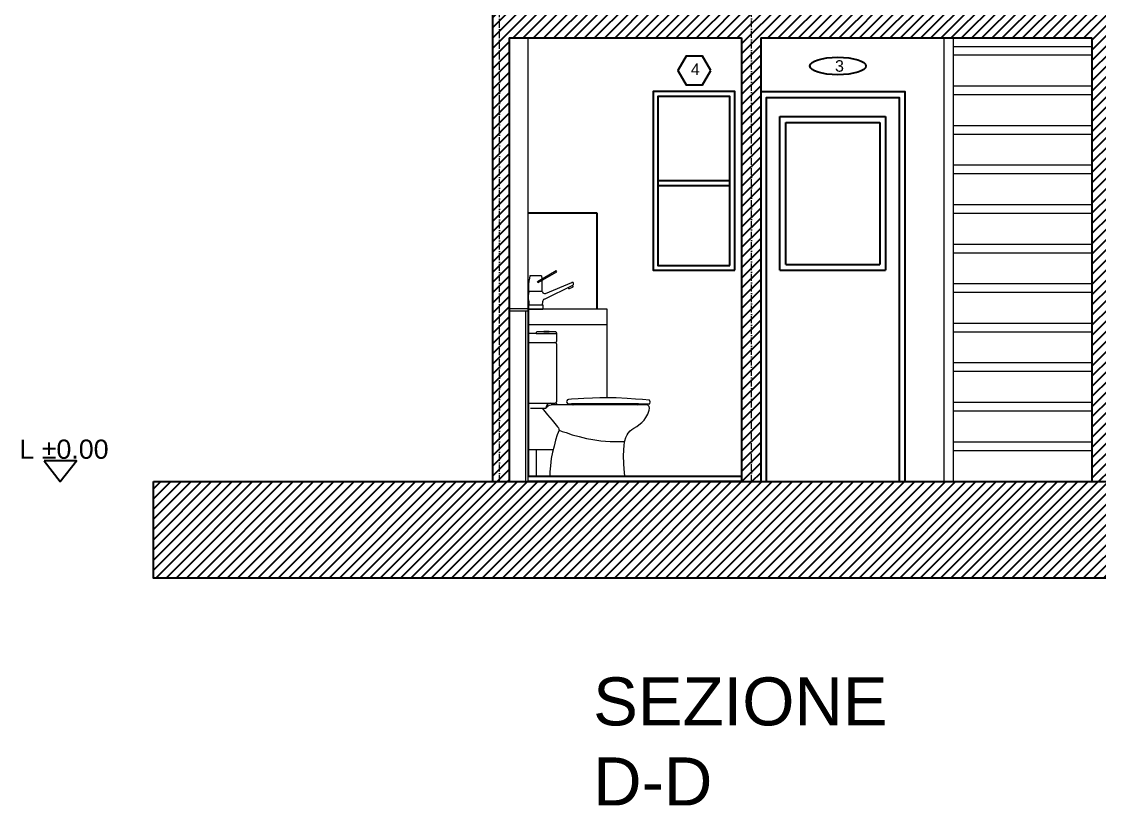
# Model space of a CAD drawing. Header units: millimetres. Extents: x 2499 to 8838, y 1331 to 6209.
# Drawn here: x 2740 to 3301, y 1331 to 1739 of the extents above; entities that cross this region are included whole.
import ezdxf

# ---------------------------------------------------------------- set-up
doc = ezdxf.new("R2010")
doc.units = ezdxf.units.MM
doc.header["$MEASUREMENT"] = 0
doc.linetypes.add('ACAD_ISO10W100', pattern=[18, 12, -3, 0, -3])
doc.layers.add('ARREDI', color=8, linetype='Continuous', lineweight=18)
for name, color, linetype in [('INFISSI', 4, 'Continuous'), ('NUMERAZIONE', 30, 'Continuous'), ('quote nuove', 2, 'Continuous'), ('STRUTTURA', 1, 'Continuous')]:
    doc.layers.add(name, color=color, linetype=linetype)
doc.styles.get("Standard").update_dxf_attribs({"font": 'Arial.ttf'})

# ---------------------------------------------------------------- blocks, each defined once
blk = doc.blocks.new('4-rob-elev')
at = {"color": 0, "linetype": 'ByBlock'}
for p, q in [((-2.6, 15), (-2.91, 13.09)), ((2.6, 15), (-2.6, 15)), ((0.87, 12.51), (9.26, 17.46)), ((1.2, 11.95), (9.59, 16.89)), ((2.6, 15), (2.82, 13.66)), ((9.59, 16.89), (9.26, 17.46)), ((-3.01, 10.77), (-2.91, 13.09)), ((-3, 8), (-3.01, 10.77)), ((1.2, 11.95), (0.87, 12.51)), ((3.01, 10.77), (2.91, 13.09)), ((3, 8), (3.01, 10.77)), ((3.96, 4.53), (16.79, 10.77)), ((4.4, 7.11), (16.32, 11.95)), ((15.07, 9.11), (14.72, 9.76)), ((15.07, 9.11), (17.02, 10.11)), ((16.93, 11.97), (16.32, 11.95)), ((17.02, 10.11), (16.76, 10.75)), ((16.79, 10.77), (17.06, 11.15)), ((16.93, 11.97), (16.93, 11.97)), ((17.11, 11.56), (16.93, 11.97)), ((17.06, 11.15), (17.11, 11.56)), ((-3.05, 7.79), (-3.35, 6.07)), ((-3.35, 6.07), (-3.31, 4.62)), ((-3.05, 7.79), (-3, 8)), ((3, 8), (-3, 8)), ((3.05, 7.79), (3, 8)), ((-3.31, 4.62), (-3.12, 3.32)), ((-3.2, 2), (3.2, 2)), ((-3.2, 2), (-3.2, 0)), ((-3.2, 0), (3.2, 0)), ((-3.12, 3.32), (-3, 2)), ((3.12, 3.32), (3, 2)), ((3.2, 2), (3.2, 0))]:
    blk.add_line(p, q, dxfattribs=at)
for centre, radius, start, end in [((4.02, 8.04), 1, 194.2806, 292.1337), ((4.62, 3.18), 1.5, 115.9396, 174.6233)]:
    blk.add_arc(centre, radius, start, end, dxfattribs=at)

msp = doc.modelspace()

# ---------------------------------------------------------------- hatches: boundary and pattern name
at = {"layer": 'STRUTTURA'}
h = msp.add_hatch(dxfattribs=at)
h.set_pattern_fill('ANSI31', color=0, scale=30)
h.set_pattern_definition([(45, (1417.8776, 1769.8616), (-2.6516504, 2.6516504), [])])
h.paths.add_polyline_path([(3120.05, 1748.28), (2993.88, 1747.42), (2993.88, 1747.41), (2992.68, 1747.41), (2992.68, 1871.41), (2992.68, 1965.41), (2993.88, 1965.41), (2993.88, 1963.2), (3120.05, 2019.65), (3120.05, 2034.44), (2988.93, 1975.77), (2988.93, 1499.4), (2993.88, 1499.4), (2993.88, 1730.41), (3114.86, 1730.41), (3114.86, 1499.4), (3120.05, 1499.4)])
h.paths.add_polyline_path([(3301.82, 2115.78), (3216.09, 2077.42), (3216.09, 2062.63), (3297.08, 2098.87), (3297.08, 1748.91), (3220.86, 1748.91), (3220.86, 1958.91), (3220.87, 2064.76), (3211.29, 2060.48), (3211.35, 1958.91), (3211.35, 1748.91), (3120.05, 1748.28), (3120.05, 1499.4), (3124.78, 1499.4), (3124.78, 1730.41), (3297.07, 1730.41), (3297.07, 1499.4), (3301.82, 1499.4)])
h.paths.add_polyline_path([(2988.93, 1975.77), (2985.18, 1974.09), (2985.18, 1965.41), (2985.18, 1499.4), (2988.93, 1499.4)])
h.paths.add_polyline_path([(3211.08, 2060.38), (3216.09, 2062.63), (3216.09, 2077.42), (3120.05, 2034.44), (3120.05, 2019.65)], flags=17)
h.paths.add_polyline_path([(3301.91, 2115.82), (3301.82, 2115.78), (3301.82, 1499.4), (3306.57, 1499.4), (3306.57, 1730.41), (3605.17, 1730.43), (3605.75, 1499.4), (3609.52, 1499.4), (3609.52, 1975.51), (3605.78, 1977.46)])
h.paths.add_polyline_path([(3604.58, 1963.4), (3605.12, 1748.91), (3306.58, 1748.91), (3306.58, 2098.87)], flags=16)
h.paths.add_polyline_path([(3507.74, 1977.81), (3507.74, 1808.11), (3550.27, 1808.11), (3587.93, 1808.11), (3587.93, 1809.11), (3587.94, 1809.11), (3587.94, 1808.11), (3590.43, 1808.11), (3590.43, 1809.42), (3590.43, 1809.42), (3590.43, 1808.11), (3597.8, 1808.11), (3601.13, 1808.11), (3601.13, 1794.82), (3604.59, 1794.81), (3601.13, 1794.81), (3601.13, 1794.82), (3402.83, 1795.29), (3402.72, 1751.85), (3308.25, 1751.85), (3308.25, 2068.58)], flags=0)
h.paths.add_polyline_path([(3502.88, 1980.02), (3502.88, 1973.95), (3454.54, 1973.95), (3451.67, 1968.98), (3443.12, 1968.98), (3440.25, 1973.95), (3393.1, 1973.95), (3393.1, 2029.97)], flags=0)
h.paths.add_polyline_path([(3396.76, 2025.71), (3490.83, 1981.57), (3396.76, 1981.61)], flags=0)
h.paths.add_polyline_path([(3399.2, 2021.08), (3479.41, 1984.05), (3399.2, 1984.05)], flags=0)
h.paths.add_polyline_path([(3416.94, 1980.82), (3420.97, 1980.82), (3429.02, 1980.58), (3429.02, 1979.45), (3420.97, 1979.21), (3416.94, 1979.21)], flags=0)
h.paths.add_polyline_path([(3406.37, 1774.06), (3587.94, 1774.06), (3587.94, 1751.86), (3406.37, 1751.85)], flags=0)
h.paths.add_polyline_path([(3352.39, 1918.79), (3352.39, 1928.99), (3344.97, 1928.99), (3344.97, 1918.79)], flags=8)
h.paths.add_polyline_path([(3443.71, 1970.76), (3451.38, 1970.76), (3451.38, 1983.12), (3443.71, 1983.12)], flags=8)
h.paths.add_polyline_path([(3326.29, 1863.37), (3326.29, 1871.04), (3313.93, 1871.04), (3313.93, 1863.37)], flags=8)
h = msp.add_hatch(dxfattribs=at)
h.set_pattern_fill('ANSI31', color=0, scale=30)
h.set_pattern_definition([(45, (288.8453, -1978.8854), (-2.6516504, 2.6516504), [])])
h.paths.add_polyline_path([(2808.81, 1499.4), (2808.81, 1449.19), (3772.41, 1449.19), (3772.41, 1499.4)])

# ---------------------------------------------------------------- linework, layer by layer
at = {"layer": 'ARREDI'}
for p, q in [((3003.78, 1589.41), (3003.78, 1730.41)), ((3220.08, 1730.41), (3220.08, 1499.41)), ((3225.08, 1499.41), (3225.08, 1730.41)), ((3297.07, 1725.83), (3225.08, 1725.83)), ((3297.07, 1721.33), (3225.08, 1721.33)), ((3297.07, 1705.24), (3225.08, 1705.24)), ((3297.07, 1700.74), (3225.08, 1700.74)), ((3297.07, 1684.66), (3225.08, 1684.66)), ((3297.07, 1680.16), (3225.08, 1680.16)), ((3297.07, 1664.08), (3225.08, 1664.08)), ((3297.07, 1659.58), (3225.08, 1659.58)), ((3297.07, 1643.49), (3225.08, 1643.49)), ((3297.07, 1643.49), (3225.08, 1643.49)), ((3297.07, 1638.99), (3225.08, 1638.99)), ((3297.07, 1638.99), (3225.08, 1638.99)), ((3297.07, 1622.91), (3225.08, 1622.91)), ((3297.07, 1618.41), (3225.08, 1618.41)), ((3297.07, 1602.33), (3225.08, 1602.33)), ((3297.07, 1597.83), (3225.08, 1597.83)), ((3003.78, 1589.41), (2993.88, 1589.41)), ((3003.78, 1588.21), (2993.88, 1588.21)), ((3002.58, 1499.19), (3002.58, 1588.21)), ((3003.78, 1499.41), (3003.78, 1589.41)), ((3003.95, 1581.21), (3044.95, 1581.21)), ((3007.86, 1576.49), (3004.25, 1576.49)), ((3008, 1576.97), (3007.86, 1576.49)), ((3007.86, 1576.49), (3018.67, 1576.49)), ((3008.36, 1577.31), (3008, 1576.97)), ((3008.81, 1577.44), (3008.36, 1577.31)), ((3011.85, 1577.44), (3008.81, 1577.44)), ((3014.71, 1577.63), (3011.85, 1577.63)), ((3011.85, 1577.63), (3011.85, 1577.44)), ((3011.85, 1577.44), (3014.71, 1577.44)), ((3014.71, 1577.44), (3014.71, 1577.63)), ((3017.72, 1577.44), (3014.71, 1577.44)), ((3018.17, 1577.32), (3017.72, 1577.44)), ((3018.52, 1576.97), (3018.17, 1577.32)), ((3018.67, 1576.49), (3018.52, 1576.97)), ((3018.67, 1572.68), (3018.67, 1576.49)), ((3297.07, 1581.74), (3225.08, 1581.74)), ((3297.07, 1577.24), (3225.08, 1577.24)), ((3004.24, 1571.74), (3017.74, 1571.74)), ((3017.73, 1571.74), (3018.15, 1571.86)), ((3018.15, 1571.62), (3017.73, 1571.74)), ((3018.15, 1571.86), (3018.53, 1572.21)), ((3018.53, 1571.27), (3018.15, 1571.62)), ((3018.53, 1572.21), (3018.67, 1572.68)), ((3018.67, 1570.79), (3018.53, 1571.27)), ((3018.67, 1541.24), (3018.67, 1570.79)), ((3297.07, 1561.16), (3225.08, 1561.16)), ((3297.07, 1556.66), (3225.08, 1556.66)), ((3032.82, 1542.7), (3029.87, 1542.54)), ((3037.24, 1542.88), (3032.82, 1542.7)), ((3041.08, 1542.98), (3037.24, 1542.88)), ((3044.43, 1543.02), (3041.08, 1542.98)), ((3049.59, 1542.93), (3044.43, 1543.02)), ((3055.28, 1542.67), (3049.59, 1542.93)), ((3059.71, 1542.37), (3055.28, 1542.67)), ((3004.24, 1540.3), (3015.51, 1540.3)), ((3005.02, 1537.62), (3011, 1537.62)), ((3011, 1537.62), (3013.86, 1534.17)), ((3011, 1537.62), (3012.89, 1537.62)), ((3013.32, 1538.86), (3012.89, 1537.62)), ((3013.67, 1538.54), (3012.89, 1537.62)), ((3013.82, 1539.67), (3013.32, 1538.86)), ((3013.67, 1538.54), (3014.77, 1539.12)), ((3014.65, 1540.08), (3013.82, 1539.67)), ((3015.51, 1540.3), (3014.65, 1540.08)), ((3014.77, 1539.12), (3015.7, 1539.33)), ((3015.51, 1540.3), (3017.82, 1540.3)), ((3018.8, 1539.33), (3015.7, 1539.33)), ((3017.8, 1540.29), (3018.16, 1540.41)), ((3018.29, 1540.17), (3017.8, 1540.29)), ((3018.16, 1540.41), (3018.53, 1540.76)), ((3018.65, 1539.81), (3018.29, 1540.17)), ((3018.53, 1540.76), (3018.67, 1541.24)), ((3018.8, 1539.33), (3018.65, 1539.81)), ((3027.07, 1539.33), (3018.8, 1539.33)), ((3018.8, 1539.33), (3018.8, 1539.33)), ((3023.88, 1541.52), (3023.78, 1541.02)), ((3023.78, 1541.02), (3023.88, 1540.52)), ((3024.21, 1541.91), (3023.88, 1541.52)), ((3023.88, 1540.52), (3024.21, 1540.12)), ((3024.7, 1542.12), (3024.21, 1541.91)), ((3024.21, 1540.12), (3024.63, 1539.94)), ((3024.63, 1539.94), (3026.4, 1539.94)), ((3026.37, 1542.27), (3024.7, 1542.12)), ((3029.87, 1542.54), (3026.37, 1542.27)), ((3061.25, 1539.94), (3026.4, 1539.94)), ((3026.4, 1539.94), (3026.7, 1539.46)), ((3026.7, 1539.46), (3027.07, 1539.33)), ((3060.6, 1539.33), (3027.07, 1539.33)), ((3027.36, 1539.33), (3027.75, 1539.47)), ((3027.75, 1539.47), (3028.03, 1539.94)), ((3059.89, 1539.46), (3059.62, 1539.94)), ((3063.22, 1542.07), (3059.71, 1542.37)), ((3060.26, 1539.33), (3059.89, 1539.46)), ((3060.6, 1539.33), (3060.97, 1539.46)), ((3065.2, 1539.33), (3060.6, 1539.33)), ((3060.97, 1539.46), (3061.25, 1539.94)), ((3061.25, 1539.94), (3067.02, 1539.94)), ((3066.93, 1541.77), (3063.22, 1542.07)), ((3066.1, 1539.13), (3065.2, 1539.33)), ((3066.74, 1538.5), (3066.1, 1539.13)), ((3067, 1537.63), (3066.74, 1538.5)), ((3066.74, 1536.64), (3067, 1537.63)), ((3067.24, 1540.91), (3066.93, 1541.77)), ((3067.02, 1539.94), (3067.24, 1540.91)), ((3297.07, 1540.58), (3225.08, 1540.58)), ((3013.86, 1534.17), (3016.19, 1531.46)), ((3016.19, 1531.46), (3019.06, 1527.96)), ((3062.95, 1530.17), (3064.06, 1531.42)), ((3064.06, 1531.42), (3065.05, 1532.79)), ((3065.05, 1532.79), (3066, 1534.59)), ((3066, 1534.59), (3066.41, 1535.63)), ((3066.41, 1535.63), (3066.74, 1536.64)), ((3297.07, 1536.08), (3225.08, 1536.08)), ((3019.92, 1526.26), (3018.91, 1523.81)), ((3019.06, 1527.96), (3019.53, 1527.38)), ((3019.53, 1527.38), (3019.76, 1526.72)), ((3019.76, 1526.72), (3019.92, 1526.26)), ((3019.92, 1526.26), (3021.51, 1525.57)), ((3055.77, 1524.64), (3056.81, 1525.84)), ((3056.81, 1525.84), (3057.71, 1526.57)), ((3057.71, 1526.57), (3058.74, 1527.3)), ((3058.74, 1527.3), (3060.33, 1528.12)), ((3060.33, 1528.12), (3061.4, 1528.89)), ((3061.4, 1528.89), (3062.95, 1530.17)), ((3018.03, 1520.95), (3017.22, 1517.93)), ((3018.91, 1523.81), (3018.03, 1520.95)), ((3021.51, 1525.57), (3023.61, 1524.9)), ((3023.61, 1524.9), (3026.66, 1523.81)), ((3026.66, 1523.81), (3030.33, 1522.8)), ((3030.33, 1522.8), (3034.13, 1521.85)), ((3034.13, 1521.85), (3037.39, 1521.24)), ((3037.39, 1521.24), (3041.66, 1520.63)), ((3041.66, 1520.63), (3046.48, 1520.22)), ((3046.48, 1520.22), (3054.03, 1520.22)), ((3053.8, 1518.51), (3054.1, 1520.69)), ((3054.1, 1520.69), (3054.53, 1522.37)), ((3054.53, 1522.37), (3055.22, 1523.7)), ((3055.22, 1523.7), (3055.77, 1524.64)), ((3003.95, 1516.04), (3007.93, 1516.04)), ((3007.93, 1516.04), (3016.75, 1516.05)), ((3007.93, 1516.04), (3007.93, 1502.21)), ((3016.41, 1514.7), (3015.75, 1511.39)), ((3017.22, 1517.93), (3016.41, 1514.7)), ((3053.41, 1512.97), (3053.58, 1515.68)), ((3053.58, 1515.68), (3053.8, 1518.51)), ((3297.07, 1519.99), (3225.08, 1519.99)), ((3297.07, 1515.49), (3225.08, 1515.49)), ((3015.75, 1511.39), (3015.31, 1507.65)), ((3053.54, 1508.64), (3053.41, 1512.97)), ((3015.31, 1507.65), (3015.01, 1504.41)), ((3015.01, 1504.41), (3015.01, 1502.21)), ((3053.67, 1505.98), (3053.54, 1508.64)), ((3053.84, 1504.09), (3053.67, 1505.98)), ((3054.1, 1502.21), (3053.84, 1504.09))]:
    msp.add_line(p, q, dxfattribs=at)
at = {"layer": 'ARREDI', "lineweight": -2}
for p, q in [((3003.78, 1639.41), (3039.58, 1639.41)), ((3039.58, 1639.41), (3039.58, 1589.21))]:
    msp.add_line(p, q, dxfattribs=at)
at = {"layer": 'ARREDI'}
msp.add_lwpolyline([(3044.95, 1543.01), (3044.95, 1589.21), (3003.95, 1589.21), (3003.95, 1502.21), (3007.93, 1502.21)], dxfattribs=at)
at = {"layer": 'INFISSI', "color": 4}
for p, q in [((3134.78, 1609.41), (3134.78, 1689.41)), ((3134.78, 1689.41), (3189.78, 1689.41)), ((3189.78, 1689.41), (3189.78, 1609.41)), ((3137.78, 1612.41), (3137.78, 1686.41)), ((3137.78, 1686.41), (3186.78, 1686.41)), ((3186.78, 1686.41), (3186.78, 1612.41)), ((3137.78, 1612.41), (3186.78, 1612.41)), ((3134.78, 1609.41), (3189.78, 1609.41))]:
    msp.add_line(p, q, dxfattribs=at)
for points in [[(3111.28, 1609.41), (3111.28, 1702.41), (3068.78, 1702.41), (3068.78, 1609.41), (3111.28, 1609.41)], [(3124.78, 1702.41), (3124.78, 1702.41), (3199.78, 1702.41), (3199.78, 1499.41)], [(3127.78, 1499.41), (3127.78, 1699.41), (3196.78, 1699.41), (3196.78, 1499.41)], [(3108.78, 1655.91), (3071.28, 1655.91)], [(3108.78, 1653.41), (3071.28, 1653.41)]]:
    msp.add_lwpolyline(points, dxfattribs=at)
msp.add_lwpolyline([(3108.78, 1611.91), (3108.78, 1699.91), (3071.28, 1699.91), (3071.28, 1611.91)], close=True, dxfattribs=at)
at = {"layer": 'NUMERAZIONE'}
for points in [[(3098.76, 1713.43), (3094.48, 1720.84), (3085.93, 1720.84), (3081.66, 1713.43), (3085.93, 1706.03), (3094.48, 1706.03)], [(2751.83, 1510.14), (2760.27, 1499.41), (2768.72, 1510.14)]]:
    msp.add_lwpolyline(points, close=True, dxfattribs=at)
msp.add_ellipse((3164.95, 1715.77), major_axis=(14.61, 0), ratio=0.314087, dxfattribs=at)
at = {"layer": 'quote nuove', "color": 253, "linetype": 'ACAD_ISO10W100', "lineweight": 0, "ltscale": 0.3}
for p, q in [((2988.93, 1499.19), (2988.93, 2318.89)), ((3120.05, 1499.4), (3120.05, 2319.1))]:
    msp.add_line(p, q, dxfattribs=at)
at = {"layer": 'STRUTTURA'}
for p, q in [((2985.18, 1965.41), (2985.18, 1499.4)), ((2993.88, 1730.41), (2993.88, 1499.4)), ((3114.86, 1730.41), (3114.86, 1499.41)), ((3124.78, 1730.41), (3124.78, 1499.41)), ((3124.78, 1730.41), (3297.07, 1730.41)), ((3297.07, 1730.41), (3297.07, 1499.4)), ((3003.78, 1502.21), (3114.86, 1502.21)), ((3114.86, 1499.41), (3003.78, 1499.41))]:
    msp.add_line(p, q, dxfattribs=at)
msp.add_lwpolyline([(2993.88, 1730.41), (3114.86, 1730.41)], dxfattribs=at)
msp.add_lwpolyline([(2808.81, 1499.4), (3772.41, 1499.4), (3772.41, 1449.19), (2808.81, 1449.19)], close=True, dxfattribs=at)

# ---------------------------------------------------------------- block references
at = {"layer": 'ARREDI', "xscale": 1.153141009408302, "yscale": 1.153141009408302, "zscale": 1.153141009408302}
msp.add_blockref('4-rob-elev', (3007.64, 1589.21), dxfattribs=at)

# ---------------------------------------------------------------- texts
at = {"layer": 'NUMERAZIONE'}
msp.add_text('L ±0.00', height=9.989, dxfattribs=at).set_placement((2738.98, 1511.28))
at = {"layer": 'NUMERAZIONE', "ltscale": 0.1, "char_height": 6, "attachment_point": 1}
for s, width, insert in [('4', 0.5819, (3088.43, 1717.08)), ('3', 6, (3163.45, 1718.79))]:
    msp.add_mtext_dynamic_manual_height_columns(s, width=width, gutter_width=12.5, heights=[0], dxfattribs=dict(at, insert=insert))
at = {"layer": 'STRUTTURA', "ltscale": 0.1, "insert": (3037.58, 1397.48), "char_height": 25, "attachment_point": 1}
msp.add_mtext_dynamic_manual_height_columns('SEZIONE D-D', width=23.9932, gutter_width=12.5, heights=[0], dxfattribs=at)

doc.saveas('drawing.dxf')
